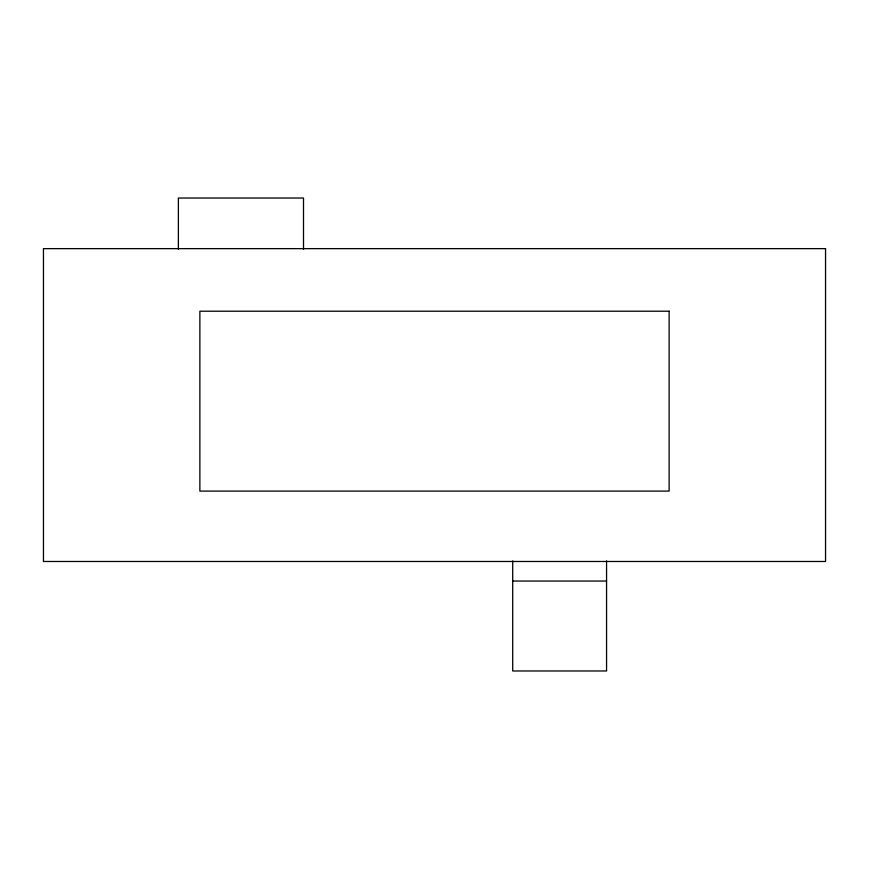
<?xml version="1.0" encoding="UTF-8"?>
<svg xmlns="http://www.w3.org/2000/svg" width="869" height="869" viewBox="0 0 869 869"><rect width="100%" height="100%" fill="white"/><g stroke="black" fill="none" stroke-linecap="round" stroke-linejoin="round"><path stroke-width="1.3" d="M512.71 581.035L606.562 581.035M606.562 560.896L606.562 670.977L512.71 670.977L512.71 560.896M303.509 249.425L303.509 198.023L178.373 198.023L178.373 249.425M825.55 248.643L43.45 248.643L43.45 561.483L825.55 561.483L825.55 248.643M669.13 311.211L199.87 311.211L199.87 491.094L669.13 491.094L669.13 311.211"/></g></svg>
